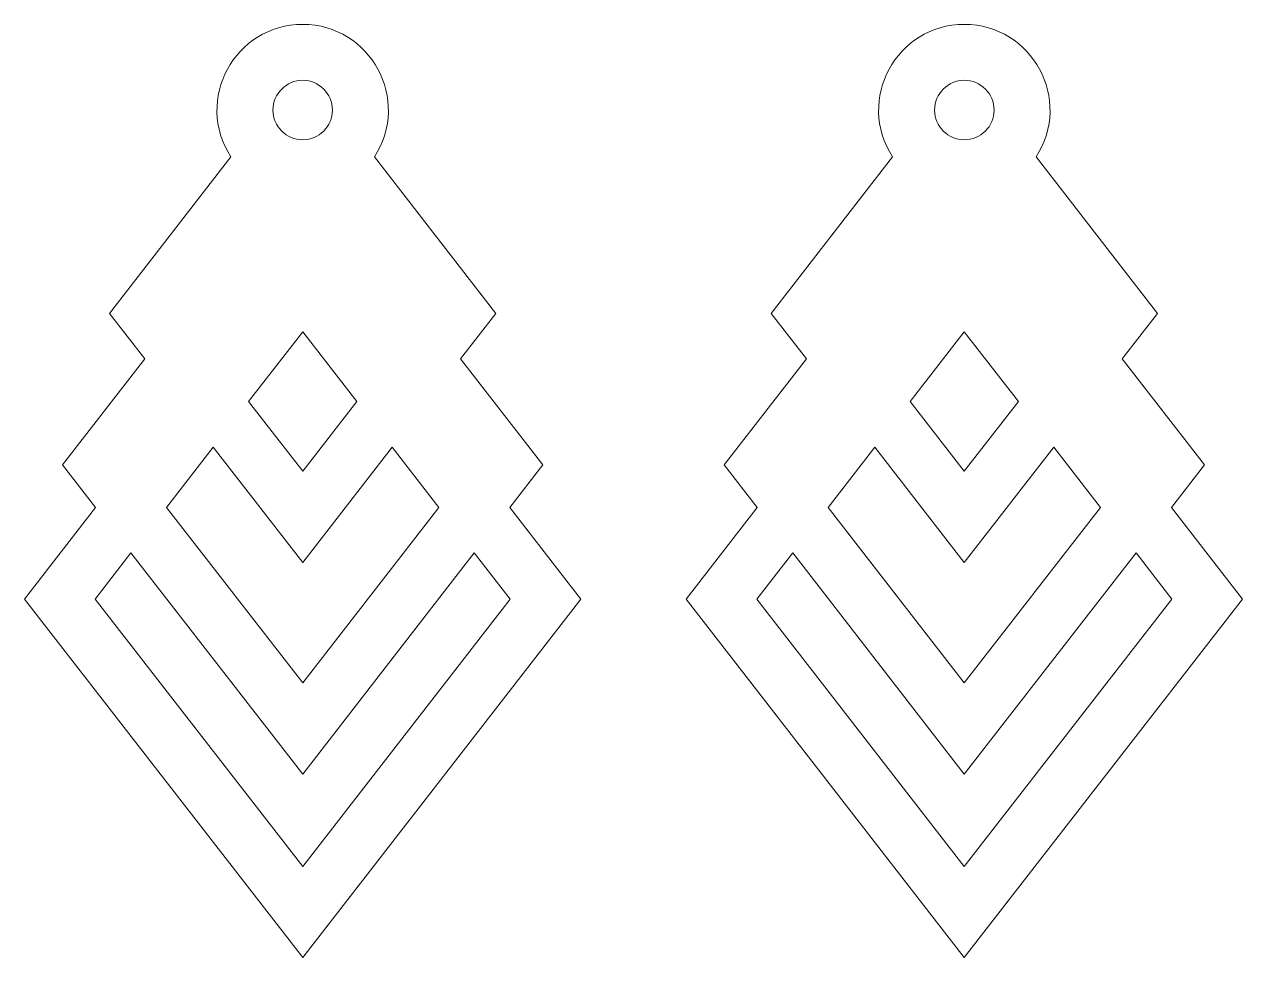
# Model space of a CAD drawing. Header units: inches. Extents: x 59 to 234, y 4 to 138.
import ezdxf

# ---------------------------------------------------------------- set-up
doc = ezdxf.new("R2010")
doc.units = ezdxf.units.IN
doc.header["$MEASUREMENT"] = 0
doc.layers.add('_U+0421_U+043B_U+043E_U+0439 1', color=7, linetype='Continuous')

msp = doc.modelspace()

# ---------------------------------------------------------------- linework, layer by layer
at = {"layer": '_U+0421_U+043B_U+043E_U+0439 1', "color": 1, "lineweight": 9, "true_color": 0xff0000}
for points in [[(99.2, 93.64), (106.93, 83.68), (99.2, 73.71), (91.46, 83.68), (99.2, 93.64)], [(201.58, 83.68), (193.84, 73.71), (186.1, 83.68), (193.84, 93.64), (201.58, 83.68)], [(86.4, 77.16), (99.2, 60.67), (112, 77.16), (118.69, 68.54), (99.2, 43.44), (79.71, 68.54), (86.4, 77.16)], [(213.33, 68.54), (193.84, 43.44), (174.35, 68.54), (181.04, 77.15), (193.84, 60.67), (206.65, 77.15), (213.33, 68.54)], [(69.52, 55.41), (74.64, 62.02), (99.2, 30.39), (123.75, 62.02), (128.88, 55.41), (99.2, 17.18), (69.52, 55.41)], [(193.84, 17.18), (164.16, 55.41), (169.29, 62.02), (193.84, 30.39), (218.4, 62.02), (223.52, 55.41), (193.84, 17.18)]]:
    msp.add_lwpolyline(points, dxfattribs=at)
for points, knots in [([(128.81, 68.54), (128.81, 68.54), (133.54, 74.63), (133.54, 74.63), (133.54, 74.63), (121.79, 89.77), (121.79, 89.77), (121.79, 89.77), (126.84, 96.28), (126.84, 96.28), (126.84, 96.28), (109.45, 118.68), (109.45, 118.68), (114.77, 126.8), (108.9, 137.61), (99.2, 137.61), (89.49, 137.61), (83.63, 126.8), (88.94, 118.68), (88.94, 118.68), (71.55, 96.28), (71.55, 96.28), (71.55, 96.28), (76.6, 89.77), (76.6, 89.77), (76.6, 89.77), (64.85, 74.63), (64.85, 74.63), (64.85, 74.63), (69.58, 68.54), (69.58, 68.54), (69.58, 68.54), (59.39, 55.41), (59.39, 55.41), (59.39, 55.41), (99.2, 4.14), (99.2, 4.14), (99.2, 4.14), (139.01, 55.41), (139.01, 55.41), (139.01, 55.41), (128.81, 68.54), (128.81, 68.54)], [0, 0, 0, 0, 1, 1, 1, 2, 2, 2, 3, 3, 3, 4, 4, 4, 5, 5, 5, 6, 6, 6, 7, 7, 7, 8, 8, 8, 9, 9, 9, 10, 10, 10, 11, 11, 11, 12, 12, 12, 13, 13, 13, 14, 14, 14, 14]), ([(154.04, 55.41), (154.04, 55.41), (193.84, 4.14), (193.84, 4.14), (193.84, 4.14), (233.65, 55.41), (233.65, 55.41), (233.65, 55.41), (223.46, 68.54), (223.46, 68.54), (223.46, 68.54), (228.19, 74.63), (228.19, 74.63), (228.19, 74.63), (216.44, 89.77), (216.44, 89.77), (216.44, 89.77), (221.49, 96.28), (221.49, 96.28), (221.49, 96.28), (204.1, 118.68), (204.1, 118.68), (209.41, 126.8), (203.55, 137.61), (193.84, 137.61), (184.14, 137.61), (178.27, 126.8), (183.59, 118.68), (183.59, 118.68), (166.2, 96.28), (166.2, 96.28), (166.2, 96.28), (171.25, 89.77), (171.25, 89.77), (171.25, 89.77), (159.5, 74.63), (159.5, 74.63), (159.5, 74.63), (164.23, 68.54), (164.23, 68.54), (164.23, 68.54), (154.04, 55.41), (154.04, 55.41)], [0, 0, 0, 0, 1, 1, 1, 2, 2, 2, 3, 3, 3, 4, 4, 4, 5, 5, 5, 6, 6, 6, 7, 7, 7, 8, 8, 8, 9, 9, 9, 10, 10, 10, 11, 11, 11, 12, 12, 12, 13, 13, 13, 14, 14, 14, 14]), ([(99.2, 129.61), (101.55, 129.61), (103.45, 127.71), (103.45, 125.36), (103.45, 123.01), (101.55, 121.11), (99.2, 121.11), (96.85, 121.11), (94.95, 123.01), (94.95, 125.36), (94.95, 127.71), (96.85, 129.61), (99.2, 129.61)], [0, 0, 0, 0, 1, 1, 1, 2, 2, 2, 3, 3, 3, 4, 4, 4, 4]), ([(198.1, 125.36), (198.1, 123.01), (196.19, 121.11), (193.84, 121.11), (191.49, 121.11), (189.59, 123.01), (189.59, 125.36), (189.59, 127.71), (191.49, 129.61), (193.84, 129.61), (196.19, 129.61), (198.1, 127.71), (198.1, 125.36)], [0, 0, 0, 0, 1, 1, 1, 2, 2, 2, 3, 3, 3, 4, 4, 4, 4])]:
    msp.add_open_spline(points, degree=3, knots=knots, dxfattribs=at)

doc.saveas('drawing.dxf')
